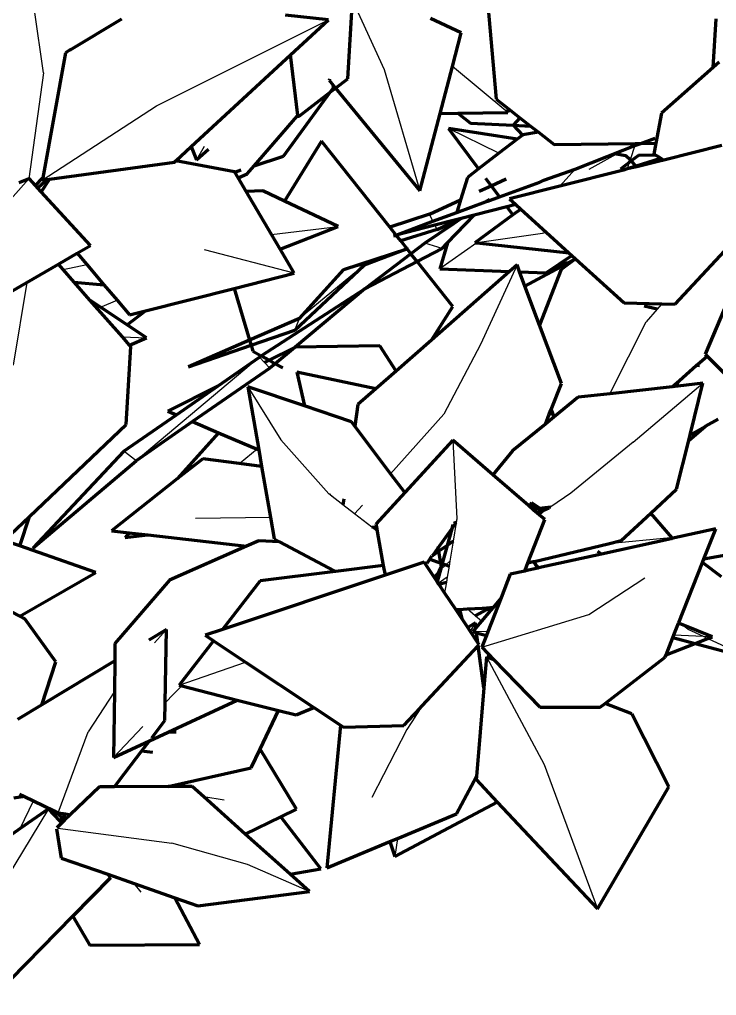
# Model space of a CAD drawing. Header units: millimetres. Extents: x 4307 to 31003, y 2809 to 20009.
# Drawn here: x 6887.7 to 6958.9, y 7805.2 to 7904.8 of the extents above; entities that cross this region are included whole.
import ezdxf

# ---------------------------------------------------------------- set-up
doc = ezdxf.new("R2010")
doc.units = ezdxf.units.MM
doc.layers.add('ProfileEdges', color=7, linetype='Continuous')

msp = doc.modelspace()

# ---------------------------------------------------------------- linework, layer by layer
for p, q in [((6921.703, 7906.796), (6924.955, 7899.741)), ((6890.187, 7899.399), (6889.24, 7905.804)), ((6901.709, 7896.045), (6919.248, 7904.804)), ((6924.955, 7899.741), (6928.574, 7887.35)), ((6937.557, 7895.357), (6931.909, 7900.053)), ((6890.187, 7899.399), (6888.663, 7888.585)), ((6890.041, 7888.431), (6901.709, 7896.045)), ((6936.651, 7891.201), (6931.503, 7893.719)), ((6906.582, 7891.862), (6905.797, 7890.503)), ((6948.601, 7891.09), (6949.332, 7891.497)), ((6949.332, 7891.497), (6950.567, 7892.185)), ((6950.539, 7891.975), (6950.039, 7890.503)), ((6945.859, 7889.562), (6948.601, 7891.09)), ((6950.039, 7890.503), (6949.955, 7890.255)), ((6942.878, 7887.818), (6944.421, 7889.555)), ((6949.955, 7890.255), (6949.726, 7889.582)), ((6882.229, 7881.3), (6888.663, 7888.585)), ((6929.921, 7884.241), (6929.559, 7884.966)), ((6913.449, 7882.878), (6920.229, 7883.718)), ((6930.339, 7883.406), (6930.121, 7883.841)), ((6934.206, 7882.057), (6941.085, 7883.038)), ((6941.085, 7883.038), (6941.473, 7883.137)), ((6930.851, 7881.45), (6929.106, 7882.015)), ((6934.408, 7882.036), (6930.617, 7879.377)), ((6915.757, 7878.949), (6906.609, 7881.319)), ((6892.163, 7879.334), (6894.595, 7879.813)), ((6922.9, 7879.744), (6916.305, 7874.314)), ((6922.9, 7879.744), (6920.839, 7879.33)), ((6938.499, 7879.799), (6934.756, 7871.655)), ((6888.459, 7877.986), (6887.069, 7869.556)), ((6895.984, 7875.489), (6897.683, 7876.178)), ((6953.272, 7875.8), (6952.791, 7875.252)), ((6952.791, 7875.252), (6951.669, 7873.975)), ((6915.811, 7873.114), (6916.305, 7874.314)), ((6948.063, 7866.841), (6951.669, 7873.975)), ((6898.222, 7872.44), (6900.693, 7872.345)), ((6934.756, 7871.655), (6931.044, 7864.56)), ((6912.211, 7870.374), (6899.62, 7859.799)), ((6912.211, 7870.374), (6912.731, 7869.824)), ((6912.731, 7869.824), (6913.277, 7869.247)), ((6957.157, 7869.65), (6957.169, 7869.831)), ((6950.356, 7861.677), (6957.477, 7867.705)), ((6954.905, 7867.415), (6955.066, 7867.984)), ((6911.025, 7867.334), (6914.396, 7861.917)), ((6947.968, 7866.633), (6948.063, 7866.841)), ((6925.588, 7858.47), (6931.044, 7864.56)), ((6914.396, 7861.917), (6919.305, 7856.406)), ((6931.957, 7861.905), (6932.367, 7853.891)), ((6950.356, 7861.677), (6943.993, 7856.488)), ((6899.62, 7859.799), (6898.365, 7860.757)), ((6911.982, 7860.972), (6910.231, 7859.563)), ((6910.231, 7859.563), (6910.157, 7859.515)), ((6919.47, 7856.278), (6919.305, 7856.406)), ((6920.731, 7855.296), (6919.47, 7856.278)), ((6943.993, 7856.488), (6941.955, 7855.101)), ((6921.917, 7854.372), (6920.731, 7855.296)), ((6921.917, 7854.372), (6922.714, 7855.262)), ((6939.894, 7855.379), (6939.666, 7855.215)), ((6940.031, 7855.478), (6939.894, 7855.379)), ((6940.119, 7855.542), (6940.031, 7855.478)), ((6941.735, 7854.951), (6941.238, 7854.612)), ((6941.955, 7855.101), (6941.735, 7854.951)), ((6913.334, 7853.989), (6905.698, 7853.884)), ((6923.679, 7852.999), (6921.917, 7854.372)), ((6932.367, 7853.891), (6932.321, 7853.611)), ((6941.106, 7854.522), (6940.746, 7854.277)), ((6941.238, 7854.612), (6941.106, 7854.522)), ((6924.23, 7852.57), (6923.679, 7852.999)), ((6932.3, 7853.486), (6931.986, 7851.584)), ((6932.321, 7853.611), (6932.3, 7853.486)), ((6899.189, 7852.397), (6898.491, 7851.943)), ((6954.169, 7851.917), (6947.808, 7851.318)), ((6954.332, 7851.932), (6954.169, 7851.917)), ((6931.986, 7851.584), (6931.648, 7849.545)), ((6930.681, 7848.66), (6930.575, 7848.563)), ((6931.23, 7849.162), (6930.681, 7848.66)), ((6931.648, 7849.545), (6931.23, 7849.162)), ((6931.565, 7849.041), (6931.375, 7847.896)), ((6931.648, 7849.545), (6931.565, 7849.041)), ((6919.844, 7848.551), (6919.68, 7848.445)), ((6930.575, 7848.563), (6929.966, 7848.006)), ((6931.375, 7847.896), (6930.457, 7847.271)), ((6931.375, 7847.896), (6931.291, 7847.383)), ((6939.348, 7848.547), (6939.317, 7848.608)), ((6945.828, 7844.08), (6951.528, 7847.823)), ((6931.291, 7847.383), (6931.11, 7846.292)), ((6934.213, 7843.962), (6933.405, 7844.661)), ((6934.86, 7843.401), (6934.213, 7843.962)), ((6934.905, 7840.757), (6945.828, 7844.08)), ((6934.247, 7843.229), (6933.711, 7842.393)), ((6955.249, 7843.116), (6955.014, 7843.296)), ((6955.922, 7842.602), (6955.249, 7843.116)), ((6902.717, 7842.559), (6901.506, 7841.218)), ((6934.362, 7842.349), (6933.977, 7842.351)), ((6935.523, 7842.343), (6934.362, 7842.349)), ((6954.511, 7842.024), (6957.509, 7841.867)), ((6955.922, 7842.602), (6957.509, 7841.867)), ((6957.509, 7841.867), (6958.434, 7841.819)), ((6957.509, 7841.867), (6957.988, 7841.646)), ((6957.988, 7841.646), (6962.395, 7839.605)), ((6935.376, 7839.779), (6941.264, 7828.776)), ((6904.013, 7836.868), (6910.788, 7839.245)), ((6903.463, 7835.987), (6904.292, 7836.797)), ((6897.408, 7836.224), (6894.736, 7832.107)), ((6902.598, 7835.073), (6903.463, 7835.987)), ((6928.812, 7834.759), (6928.188, 7833.787)), ((6928.139, 7833.712), (6927.264, 7832.347)), ((6928.188, 7833.787), (6928.139, 7833.712)), ((6928.19, 7834.093), (6928.188, 7833.787)), ((6891.683, 7823.845), (6894.736, 7832.107)), ((6897.328, 7829.503), (6900.313, 7832.658)), ((6927.264, 7832.347), (6923.686, 7825.397)), ((6941.264, 7828.776), (6946.707, 7814.051)), ((6898.05, 7827.104), (6897.897, 7827.143)), ((6887.792, 7822.258), (6889.153, 7825.059)), ((6908.597, 7825.151), (6906.537, 7825.465)), ((6890.69, 7824.272), (6883.462, 7812.36)), ((6891.634, 7822.27), (6903.276, 7820.754)), ((6910.997, 7818.566), (6903.276, 7820.754)), ((6926.311, 7821.243), (6926.025, 7819.375)), ((6917.312, 7815.826), (6910.997, 7818.566)), ((6900.145, 7815.732), (6899.427, 7816.628))]:
    msp.add_line(p, q)
at = {"layer": 'ProfileEdges', "lineweight": 211}
for p, q in [((6935.371, 7908.112), (6936.386, 7896.695)), ((6921.217, 7898.793), (6921.703, 7906.796)), ((6898.134, 7904.876), (6892.922, 7901.735)), ((6919.248, 7904.804), (6914.872, 7905.275)), ((6915.369, 7901.218), (6919.248, 7904.804)), ((6932.807, 7903.472), (6929.669, 7904.944)), ((6958.523, 7899.94), (6958.834, 7904.914)), ((6931.909, 7900.053), (6932.807, 7903.472)), ((6892.826, 7901.716), (6892.422, 7901.434)), ((6892.922, 7901.735), (6892.826, 7901.716)), ((6892.422, 7901.434), (6890.089, 7888.689)), ((6905.257, 7891.872), (6915.369, 7901.218)), ((6916.124, 7895.04), (6915.369, 7901.218)), ((6959.138, 7900.484), (6958.523, 7899.94)), ((6930.643, 7895.23), (6931.909, 7900.053)), ((6958.523, 7899.94), (6953.242, 7895.279)), ((6919.35, 7898.797), (6919.332, 7898.64)), ((6919.332, 7898.64), (6919.749, 7898.13)), ((6919.984, 7897.843), (6921.217, 7898.793)), ((6919.419, 7897.407), (6919.754, 7897.868)), ((6919.419, 7897.407), (6919.984, 7897.843)), ((6919.754, 7897.868), (6919.749, 7898.13)), ((6919.749, 7898.13), (6919.984, 7897.843)), ((6919.984, 7897.843), (6928.574, 7887.35)), ((6914.673, 7890.889), (6919.419, 7897.407)), ((6916.276, 7894.985), (6919.419, 7897.407)), ((6936.386, 7896.695), (6937.63, 7895.723)), ((6937.557, 7895.357), (6937.63, 7895.723)), ((6937.63, 7895.723), (6938.788, 7894.819)), ((6911.686, 7889.919), (6916.062, 7894.969)), ((6916.062, 7894.969), (6916.124, 7895.04)), ((6916.062, 7894.969), (6916.276, 7894.985)), ((6928.574, 7887.35), (6930.643, 7895.23)), ((6930.643, 7895.23), (6932.466, 7895.264)), ((6932.466, 7895.264), (6937.557, 7895.357)), ((6932.466, 7895.264), (6933.767, 7894.259)), ((6938.788, 7894.819), (6938.089, 7894.049)), ((6938.788, 7894.819), (6939.883, 7893.964)), ((6953.242, 7895.279), (6952.673, 7892.209)), ((6931.503, 7893.719), (6934.573, 7889.599)), ((6938.519, 7892.641), (6931.503, 7893.719)), ((6933.767, 7894.259), (6938.089, 7894.049)), ((6938.089, 7894.049), (6939.046, 7893.047)), ((6938.089, 7894.049), (6939.883, 7893.964)), ((6939.883, 7893.964), (6940.674, 7893.347)), ((6938.519, 7892.641), (6936.651, 7891.201)), ((6939.046, 7893.047), (6938.519, 7892.641)), ((6939.089, 7893.08), (6939.046, 7893.047)), ((6940.674, 7893.347), (6939.089, 7893.08)), ((6940.674, 7893.347), (6942.279, 7892.093)), ((6951.131, 7892.192), (6952.601, 7892.729)), ((6903.667, 7890.402), (6905.257, 7891.872)), ((6905.257, 7891.872), (6905.797, 7890.503)), ((6905.797, 7890.503), (6907.016, 7891.587)), ((6918.533, 7892.434), (6914.754, 7886.299)), ((6925.517, 7883.638), (6918.533, 7892.434)), ((6942.279, 7892.093), (6950.567, 7892.185)), ((6944.421, 7889.555), (6949.332, 7891.497)), ((6949.332, 7891.497), (6950.539, 7891.975)), ((6950.539, 7891.975), (6951.131, 7892.192)), ((6950.567, 7892.185), (6951.131, 7892.192)), ((6951.131, 7892.192), (6952.673, 7892.209)), ((6952.673, 7892.209), (6952.469, 7891.109)), ((6959.393, 7891.984), (6953.475, 7890.491)), ((6911.686, 7889.919), (6914.673, 7890.889)), ((6936.651, 7891.201), (6934.573, 7889.599)), ((6949.617, 7890.934), (6948.601, 7891.09)), ((6950.039, 7890.503), (6949.617, 7890.934)), ((6950.143, 7890.396), (6950.039, 7890.503)), ((6950.895, 7890.962), (6950.143, 7890.396)), ((6953.024, 7890.63), (6950.652, 7889.876)), ((6952.643, 7891.002), (6950.895, 7890.962)), ((6952.469, 7891.109), (6952.643, 7891.002)), ((6952.643, 7891.002), (6953.066, 7890.742)), ((6952.918, 7890.351), (6953.024, 7890.63)), ((6953.024, 7890.63), (6953.066, 7890.742)), ((6953.172, 7890.677), (6953.024, 7890.63)), ((6953.066, 7890.742), (6953.172, 7890.677)), ((6953.172, 7890.677), (6953.475, 7890.491)), ((6890.798, 7888.535), (6903.531, 7890.277)), ((6903.531, 7890.277), (6903.667, 7890.402)), ((6909.674, 7889.305), (6903.667, 7890.402)), ((6910.965, 7889.087), (6911.686, 7889.919)), ((6934.573, 7889.599), (6933.43, 7888.717)), ((6941.244, 7888.43), (6944.421, 7889.555)), ((6949.955, 7890.255), (6949.055, 7889.579)), ((6949.726, 7889.582), (6949.364, 7889.455)), ((6950.652, 7889.876), (6949.726, 7889.582)), ((6950.728, 7889.798), (6949.726, 7889.582)), ((6950.143, 7890.396), (6949.955, 7890.255)), ((6950.652, 7889.876), (6950.143, 7890.396)), ((6950.728, 7889.798), (6950.652, 7889.876)), ((6952.918, 7890.351), (6950.728, 7889.798)), ((6953.475, 7890.491), (6952.918, 7890.351)), ((6888.663, 7888.585), (6887.641, 7888.165)), ((6888.663, 7888.585), (6888.705, 7888.602)), ((6889.369, 7887.88), (6888.705, 7888.602)), ((6889.369, 7887.88), (6890.089, 7888.689)), ((6890.798, 7888.535), (6889.944, 7887.254)), ((6890.089, 7888.689), (6890.041, 7888.431)), ((6890.562, 7888.503), (6890.798, 7888.535)), ((6909.693, 7889.272), (6909.674, 7889.305)), ((6909.693, 7889.272), (6910.341, 7889.483)), ((6910.042, 7888.678), (6909.693, 7889.272)), ((6910.042, 7888.678), (6910.965, 7889.087)), ((6910.867, 7887.273), (6910.042, 7888.678)), ((6933.43, 7888.717), (6932.742, 7886.432)), ((6935.281, 7888.649), (6935.861, 7887.87)), ((6935.861, 7887.87), (6937.386, 7888.572)), ((6949.364, 7889.455), (6942.878, 7887.818)), ((6889.602, 7887.626), (6889.369, 7887.88)), ((6890.562, 7888.503), (6889.602, 7887.626)), ((6889.944, 7887.254), (6889.602, 7887.626)), ((6890.041, 7888.431), (6890.562, 7888.503)), ((6934.635, 7887.305), (6935.861, 7887.87)), ((6935.861, 7887.87), (6936.711, 7886.729)), ((6936.711, 7886.729), (6940.822, 7888.236)), ((6942.878, 7887.818), (6937.744, 7886.523)), ((6940.822, 7888.236), (6941.244, 7888.43)), ((6894.978, 7881.773), (6889.944, 7887.254)), ((6912.556, 7887.336), (6910.867, 7887.273)), ((6913.449, 7882.878), (6910.867, 7887.273)), ((6914.754, 7886.299), (6912.556, 7887.336)), ((6935.504, 7886.287), (6936.711, 7886.729)), ((6937.744, 7886.523), (6938.383, 7885.943)), ((6920.229, 7883.718), (6914.754, 7886.299)), ((6929.559, 7884.966), (6932.742, 7886.432)), ((6932.742, 7886.432), (6932.35, 7885.131)), ((6932.35, 7885.131), (6935.295, 7886.211)), ((6937.47, 7885.711), (6934.133, 7884.862)), ((6935.685, 7886.474), (6935.295, 7886.211)), ((6935.295, 7886.211), (6935.504, 7886.287)), ((6935.504, 7886.287), (6935.685, 7886.474)), ((6938.383, 7885.943), (6937.47, 7885.711)), ((6937.47, 7885.711), (6938.072, 7884.902)), ((6938.383, 7885.943), (6938.877, 7885.494)), ((6929.559, 7884.966), (6925.517, 7883.638)), ((6929.921, 7884.241), (6932.35, 7885.131)), ((6931.419, 7882.042), (6934.133, 7884.862)), ((6932.809, 7884.525), (6932.003, 7883.979)), ((6932.809, 7884.525), (6932.114, 7884.348)), ((6934.133, 7884.862), (6932.809, 7884.525)), ((6938.072, 7884.902), (6934.206, 7882.057)), ((6938.877, 7885.494), (6938.072, 7884.902)), ((6938.877, 7885.494), (6941.473, 7883.137)), ((6914.325, 7881.387), (6920.229, 7883.718)), ((6926.139, 7882.855), (6925.517, 7883.638)), ((6926.157, 7882.832), (6929.921, 7884.241)), ((6930.121, 7883.841), (6926.157, 7882.832)), ((6932.003, 7883.979), (6929.106, 7882.015)), ((6932.114, 7884.348), (6930.121, 7883.841)), ((6930.339, 7883.406), (6932.071, 7884.205)), ((6932.071, 7884.205), (6932.003, 7883.979)), ((6932.114, 7884.348), (6932.071, 7884.205)), ((6954.638, 7875.763), (6961.837, 7883.542)), ((6914.325, 7881.387), (6913.449, 7882.878)), ((6925.896, 7882.766), (6926.157, 7882.832)), ((6926.635, 7882.23), (6926.157, 7882.832)), ((6930.339, 7883.406), (6926.635, 7882.23)), ((6941.473, 7883.137), (6943.789, 7881.034)), ((6893.606, 7880.976), (6894.978, 7881.773)), ((6927.278, 7881.42), (6926.635, 7882.23)), ((6929.106, 7882.015), (6927.669, 7880.928)), ((6931.419, 7882.042), (6930.617, 7879.377)), ((6930.851, 7881.45), (6931.419, 7882.042)), ((6934.206, 7882.057), (6934.408, 7882.036)), ((6934.408, 7882.036), (6943.789, 7881.034)), ((6891.696, 7879.866), (6893.606, 7880.976)), ((6893.606, 7880.976), (6894.595, 7879.813)), ((6915.757, 7878.949), (6914.325, 7881.387)), ((6920.839, 7879.33), (6927.278, 7881.42)), ((6927.278, 7881.42), (6922.9, 7879.744)), ((6927.669, 7880.928), (6922.953, 7877.361)), ((6927.278, 7881.42), (6927.425, 7881.467)), ((6927.669, 7880.928), (6927.278, 7881.42)), ((6928.302, 7880.131), (6927.669, 7880.928)), ((6928.302, 7880.131), (6930.851, 7881.45)), ((6942.844, 7879.909), (6944.098, 7880.753)), ((6943.789, 7881.034), (6944.098, 7880.753)), ((6944.098, 7880.753), (6944.47, 7880.415)), ((6888.459, 7877.986), (6891.696, 7879.866)), ((6892.163, 7879.334), (6891.696, 7879.866)), ((6894.595, 7879.813), (6896.335, 7877.765)), ((6915.811, 7873.114), (6922.9, 7879.744)), ((6922.953, 7877.361), (6928.302, 7880.131)), ((6931.957, 7875.528), (6928.302, 7880.131)), ((6938.499, 7879.799), (6937.722, 7879.115)), ((6938.768, 7879.077), (6938.499, 7879.799)), ((6943.772, 7880.045), (6939.31, 7877.624)), ((6941.461, 7878.977), (6942.844, 7879.909)), ((6942.844, 7879.909), (6943.772, 7880.045)), ((6944.47, 7880.415), (6942.996, 7879.317)), ((6944.47, 7880.415), (6943.772, 7880.045)), ((6944.47, 7880.415), (6949.438, 7875.903)), ((6961.563, 7879.859), (6957.686, 7870.668)), ((6893.311, 7878.028), (6892.163, 7879.334)), ((6909.643, 7877.395), (6915.757, 7878.949)), ((6916.305, 7874.314), (6920.839, 7879.33)), ((6937.722, 7879.115), (6929.76, 7872.116)), ((6930.617, 7879.377), (6937.722, 7879.115)), ((6938.768, 7879.077), (6941.461, 7878.977)), ((6939.31, 7877.624), (6938.768, 7879.077)), ((6942.996, 7879.317), (6940.795, 7873.644)), ((6884.256, 7875.545), (6888.459, 7877.986)), ((6893.311, 7878.028), (6896.335, 7877.765)), ((6894.915, 7876.203), (6893.311, 7878.028)), ((6896.335, 7877.765), (6897.683, 7876.178)), ((6940.795, 7873.644), (6939.31, 7877.624)), ((6900.574, 7875.088), (6909.643, 7877.395)), ((6909.643, 7877.395), (6911.21, 7872.099)), ((6912.398, 7870.496), (6922.953, 7877.361)), ((6922.953, 7877.361), (6915.864, 7871.397)), ((6895.984, 7875.489), (6894.915, 7876.203)), ((6898.222, 7872.44), (6894.915, 7876.203)), ((6897.683, 7876.178), (6898.959, 7874.677)), ((6949.438, 7875.903), (6953.272, 7875.8)), ((6952.791, 7875.252), (6951.471, 7875.569)), ((6953.272, 7875.8), (6954.638, 7875.763)), ((6898.708, 7873.671), (6895.984, 7875.489)), ((6898.708, 7873.671), (6900.574, 7875.088)), ((6898.959, 7874.677), (6900.574, 7875.088)), ((6929.76, 7872.116), (6931.957, 7875.528)), ((6900.693, 7872.345), (6898.708, 7873.671)), ((6916.305, 7874.314), (6911.21, 7872.099)), ((6943.023, 7867.673), (6940.795, 7873.644)), ((6911.363, 7871.585), (6915.811, 7873.114)), ((6898.955, 7871.606), (6898.222, 7872.44)), ((6898.955, 7871.606), (6900.693, 7872.345)), ((6899.083, 7871.461), (6898.955, 7871.606)), ((6911.21, 7872.099), (6904.968, 7869.387)), ((6904.968, 7869.387), (6911.363, 7871.585)), ((6911.21, 7872.099), (6911.363, 7871.585)), ((6911.363, 7871.585), (6911.543, 7870.974)), ((6929.76, 7872.116), (6926.148, 7868.94)), ((6898.622, 7863.5), (6899.083, 7871.461)), ((6911.543, 7870.974), (6912.398, 7870.496)), ((6915.806, 7871.368), (6913.189, 7870.054)), ((6915.806, 7871.368), (6913.819, 7869.701)), ((6915.864, 7871.397), (6915.806, 7871.368)), ((6924.501, 7871.541), (6915.864, 7871.397)), ((6926.148, 7868.94), (6924.501, 7871.541)), ((6957.686, 7870.668), (6957.892, 7870.465)), ((6907.995, 7867.445), (6912.211, 7870.374)), ((6912.211, 7870.374), (6912.398, 7870.496)), ((6912.398, 7870.496), (6913.189, 7870.054)), ((6913.189, 7870.054), (6912.731, 7869.824)), ((6913.189, 7870.054), (6913.819, 7869.701)), ((6913.819, 7869.701), (6913.277, 7869.247)), ((6913.819, 7869.701), (6914.581, 7869.275)), ((6956.796, 7869.503), (6957.169, 7869.831)), ((6957.169, 7869.831), (6957.892, 7870.465)), ((6957.892, 7870.465), (6962.478, 7865.938)), ((6913.277, 7869.247), (6905.384, 7863.786)), ((6916.018, 7868.835), (6916.801, 7865.388)), ((6924.099, 7867.139), (6916.018, 7868.835)), ((6926.148, 7868.94), (6924.099, 7867.139)), ((6955.066, 7867.984), (6956.796, 7869.503)), ((6957.128, 7869.5), (6956.796, 7869.503)), ((6941.984, 7865.037), (6943.023, 7867.673)), ((6954.346, 7867.352), (6955.066, 7867.984)), ((6957.477, 7867.705), (6954.905, 7867.415)), ((6956.17, 7862.444), (6957.477, 7867.705)), ((6907.995, 7867.445), (6902.855, 7864.865)), ((6903.737, 7864.488), (6907.995, 7867.445)), ((6916.801, 7865.388), (6911.025, 7867.334)), ((6911.025, 7867.334), (6912.137, 7860.906)), ((6924.099, 7867.139), (6922.267, 7865.528)), ((6947.968, 7866.633), (6944.744, 7866.27)), ((6954.346, 7867.352), (6947.968, 7866.633)), ((6954.905, 7867.415), (6954.346, 7867.352)), ((6944.744, 7866.27), (6942.262, 7864.24)), ((6902.855, 7864.865), (6903.737, 7864.488)), ((6921.613, 7863.767), (6916.801, 7865.388)), ((6922.267, 7865.528), (6921.938, 7863.335)), ((6941.787, 7864.539), (6941.984, 7865.037)), ((6941.787, 7864.539), (6942.115, 7864.663)), ((6941.984, 7865.037), (6942.115, 7864.663)), ((6942.115, 7864.663), (6942.262, 7864.24)), ((6898.365, 7860.757), (6903.737, 7864.488)), ((6905.384, 7863.786), (6899.62, 7859.799)), ((6905.384, 7863.786), (6908.042, 7862.652)), ((6921.938, 7863.335), (6921.613, 7863.767)), ((6941.388, 7863.525), (6941.787, 7864.539)), ((6942.262, 7864.24), (6941.388, 7863.525)), ((6957.745, 7863.317), (6959.037, 7864.033)), ((6888.737, 7854.107), (6898.622, 7863.5)), ((6908.042, 7862.652), (6903.863, 7857.967)), ((6908.042, 7862.652), (6911.982, 7860.972)), ((6925.588, 7858.47), (6921.938, 7863.335)), ((6941.388, 7863.525), (6938.042, 7860.789)), ((6956.023, 7861.854), (6957.745, 7863.317)), ((6956.17, 7862.444), (6957.745, 7863.317)), ((6931.957, 7861.905), (6927.04, 7856.535)), ((6936.03, 7858.37), (6931.957, 7861.905)), ((6954.791, 7856.896), (6956.023, 7861.854)), ((6956.023, 7861.854), (6956.17, 7862.444)), ((6898.365, 7860.757), (6889.082, 7850.862)), ((6911.982, 7860.972), (6912.137, 7860.906)), ((6912.137, 7860.906), (6912.429, 7859.218)), ((6938.042, 7860.789), (6936.03, 7858.37)), ((6889.082, 7850.862), (6899.62, 7859.799)), ((6906.444, 7860), (6903.863, 7857.967)), ((6910.157, 7859.515), (6906.444, 7860)), ((6912.429, 7859.218), (6910.157, 7859.515)), ((6912.429, 7859.218), (6913.334, 7853.989)), ((6903.863, 7857.967), (6897.095, 7852.632)), ((6927.04, 7856.535), (6925.588, 7858.47)), ((6939.666, 7855.215), (6936.03, 7858.37)), ((6952.168, 7854.453), (6954.791, 7856.896)), ((6919.539, 7856.328), (6919.47, 7856.278)), ((6920.821, 7855.898), (6920.731, 7855.296)), ((6927.04, 7856.535), (6924.095, 7853.319)), ((6940.185, 7854.764), (6939.666, 7855.215)), ((6939.781, 7855.459), (6939.894, 7855.379)), ((6939.894, 7855.379), (6940.51, 7854.9)), ((6940.031, 7855.478), (6939.988, 7855.51)), ((6940.784, 7854.938), (6940.031, 7855.478)), ((6940.185, 7854.764), (6940.51, 7854.9)), ((6940.545, 7854.452), (6940.185, 7854.764)), ((6940.51, 7854.9), (6940.561, 7854.907)), ((6940.561, 7854.907), (6940.784, 7854.938)), ((6940.561, 7854.907), (6940.959, 7854.626)), ((6940.784, 7854.938), (6941.955, 7855.101)), ((6941.123, 7854.695), (6940.784, 7854.938)), ((6941.123, 7854.695), (6940.959, 7854.626)), ((6941.735, 7854.951), (6941.123, 7854.695)), ((6941.238, 7854.612), (6941.123, 7854.695)), ((6886.166, 7851.663), (6888.737, 7854.107)), ((6887.741, 7851.111), (6888.737, 7854.107)), ((6913.334, 7853.989), (6913.711, 7851.81)), ((6932.321, 7853.611), (6932.302, 7853.631)), ((6939.61, 7849.365), (6941.321, 7853.779)), ((6940.959, 7854.626), (6940.545, 7854.452)), ((6940.746, 7854.277), (6940.545, 7854.452)), ((6941.321, 7853.779), (6940.746, 7854.277)), ((6940.959, 7854.626), (6941.106, 7854.522)), ((6949.143, 7851.636), (6952.168, 7854.453)), ((6954.332, 7851.932), (6952.168, 7854.453)), ((6923.679, 7852.999), (6924.143, 7853.054)), ((6924.095, 7853.319), (6924.143, 7853.054)), ((6924.143, 7853.054), (6924.23, 7852.57)), ((6930.454, 7850.908), (6931.833, 7852.834)), ((6931.833, 7852.834), (6931.369, 7851.154)), ((6931.833, 7852.834), (6932.3, 7853.486)), ((6931.954, 7853.272), (6931.833, 7852.834)), ((6932.3, 7853.486), (6932.03, 7853.386)), ((6958.78, 7852.836), (6954.268, 7851.84)), ((6957.573, 7849.778), (6974.648, 7852.912)), ((6957.573, 7849.778), (6958.78, 7852.836)), ((6887.741, 7851.111), (6886.166, 7851.663)), ((6897.095, 7852.632), (6898.922, 7852.427)), ((6898.922, 7852.427), (6898.491, 7851.943)), ((6898.491, 7851.943), (6900.823, 7852.213)), ((6898.922, 7852.427), (6899.189, 7852.397)), ((6899.189, 7852.397), (6900.823, 7852.213)), ((6900.823, 7852.213), (6910.895, 7851.082)), ((6913.711, 7851.81), (6914.26, 7851.518)), ((6924.23, 7852.57), (6924.854, 7849.09)), ((6954.241, 7851.834), (6947.125, 7850.264)), ((6954.268, 7851.84), (6954.169, 7851.917)), ((6954.241, 7851.834), (6954.332, 7851.932)), ((6954.268, 7851.84), (6954.241, 7851.834)), ((6895.522, 7848.389), (6887.741, 7851.111)), ((6910.895, 7851.082), (6903.042, 7847.618)), ((6912.134, 7851.629), (6910.895, 7851.082)), ((6914.26, 7851.518), (6912.134, 7851.629)), ((6914.26, 7851.518), (6919.844, 7848.551)), ((6929.893, 7850.125), (6930.454, 7850.908)), ((6930.454, 7850.908), (6930.438, 7851.001)), ((6930.513, 7850.558), (6930.454, 7850.908)), ((6931.369, 7851.154), (6930.513, 7850.558)), ((6931.369, 7851.154), (6930.857, 7849.297)), ((6931.986, 7851.584), (6931.369, 7851.154)), ((6940.271, 7849.522), (6947.808, 7851.318)), ((6947.808, 7851.318), (6949.143, 7851.636)), ((6929.321, 7849.328), (6929.603, 7849.75)), ((6929.603, 7849.75), (6929.82, 7850.074)), ((6929.603, 7849.75), (6930.718, 7849.347)), ((6929.893, 7850.125), (6929.82, 7850.074)), ((6930.513, 7850.558), (6929.893, 7850.125)), ((6930.718, 7849.347), (6930.513, 7850.558)), ((6947.125, 7850.264), (6940.703, 7848.846)), ((6946.725, 7850.546), (6947.125, 7850.264)), ((6957.431, 7849.418), (6957.573, 7849.778)), ((6924.854, 7849.09), (6919.974, 7848.482)), ((6924.854, 7849.09), (6925.033, 7848.096)), ((6929.021, 7849.424), (6925.033, 7848.096)), ((6929.966, 7848.006), (6929.021, 7849.424)), ((6930.681, 7848.66), (6930.345, 7847.44)), ((6930.575, 7848.563), (6930.776, 7849.003)), ((6930.776, 7849.003), (6930.681, 7848.66)), ((6930.776, 7849.003), (6930.718, 7849.347)), ((6930.718, 7849.347), (6930.857, 7849.297)), ((6930.857, 7849.297), (6930.776, 7849.003)), ((6930.857, 7849.297), (6931.23, 7849.162)), ((6931.23, 7849.162), (6931.565, 7849.041)), ((6939.317, 7848.608), (6939.61, 7849.365)), ((6940.607, 7848.825), (6939.348, 7848.547)), ((6939.61, 7849.365), (6940.138, 7849.491)), ((6940.138, 7849.491), (6940.271, 7849.522)), ((6940.138, 7849.491), (6940.467, 7849.115)), ((6940.467, 7849.115), (6940.271, 7849.522)), ((6940.607, 7848.825), (6940.467, 7849.115)), ((6940.467, 7849.115), (6940.703, 7848.846)), ((6940.703, 7848.846), (6940.607, 7848.825)), ((6955.014, 7843.296), (6957.431, 7849.418)), ((6959.351, 7847.947), (6957.431, 7849.418)), ((6887.752, 7843.912), (6895.522, 7848.389)), ((6925.033, 7848.096), (6908.434, 7842.571)), ((6919.68, 7848.445), (6912.274, 7847.523)), ((6919.974, 7848.482), (6919.68, 7848.445)), ((6919.844, 7848.551), (6919.974, 7848.482)), ((6930.176, 7847.693), (6929.966, 7848.006)), ((6930.176, 7847.693), (6930.575, 7848.563)), ((6930.345, 7847.44), (6930.176, 7847.693)), ((6937.806, 7848.207), (6936.864, 7845.788)), ((6939.288, 7848.534), (6937.806, 7848.207)), ((6939.288, 7848.534), (6939.317, 7848.608)), ((6939.348, 7848.547), (6939.288, 7848.534)), ((6903.042, 7847.618), (6897.466, 7841.125)), ((6912.274, 7847.523), (6908.434, 7842.571)), ((6930.457, 7847.271), (6930.345, 7847.44)), ((6930.507, 7847.196), (6930.457, 7847.271)), ((6930.507, 7847.196), (6931.291, 7847.383)), ((6931.11, 7846.292), (6930.507, 7847.196)), ((6887.752, 7843.912), (6883.706, 7846.032)), ((6932.245, 7844.591), (6931.11, 7846.292)), ((6936.864, 7845.788), (6935.523, 7842.343)), ((6936.864, 7845.788), (6936.053, 7844.822)), ((6933.405, 7844.661), (6934.965, 7844.756)), ((6934.965, 7844.756), (6935.805, 7844.807)), ((6935.433, 7844.61), (6934.965, 7844.756)), ((6935.433, 7844.61), (6935.805, 7844.807)), ((6936.053, 7844.822), (6935.783, 7844.501)), ((6935.805, 7844.807), (6936.053, 7844.822)), ((6888.28, 7843.64), (6887.752, 7843.912)), ((6932.245, 7844.591), (6932.278, 7844.593)), ((6932.855, 7843.676), (6932.245, 7844.591)), ((6932.278, 7844.593), (6932.608, 7844.613)), ((6932.278, 7844.593), (6932.679, 7844.345)), ((6932.608, 7844.613), (6933.405, 7844.661)), ((6932.608, 7844.613), (6932.679, 7844.345)), ((6932.679, 7844.345), (6932.855, 7843.676)), ((6933.47, 7842.754), (6932.855, 7843.676)), ((6934.213, 7843.962), (6935.433, 7844.61)), ((6935.783, 7844.501), (6934.86, 7843.401)), ((6935.783, 7844.501), (6935.433, 7844.61)), ((6891.435, 7839.262), (6888.28, 7843.64)), ((6934.247, 7843.229), (6933.47, 7842.754)), ((6933.711, 7842.393), (6933.47, 7842.754)), ((6934.31, 7842.747), (6933.977, 7842.351)), ((6934.31, 7842.747), (6934.247, 7843.229)), ((6934.86, 7843.401), (6934.31, 7842.747)), ((6954.511, 7842.024), (6954.985, 7843.224)), ((6954.985, 7843.224), (6955.014, 7843.296)), ((6955.249, 7843.116), (6954.985, 7843.224)), ((6958.434, 7841.819), (6955.249, 7843.116)), ((6902.717, 7842.559), (6900.908, 7841.466)), ((6902.598, 7835.073), (6902.717, 7842.559)), ((6908.434, 7842.571), (6906.665, 7841.982)), ((6906.665, 7841.982), (6907.531, 7841.406)), ((6934.512, 7841.192), (6933.711, 7842.393)), ((6933.977, 7842.351), (6934.377, 7842.235)), ((6934.377, 7842.235), (6934.362, 7842.349)), ((6934.512, 7841.192), (6934.377, 7842.235)), ((6934.377, 7842.235), (6935.368, 7841.947)), ((6935.368, 7841.947), (6934.905, 7840.757)), ((6935.523, 7842.343), (6935.368, 7841.947)), ((6953.704, 7839.981), (6954.398, 7841.738)), ((6954.398, 7841.738), (6954.511, 7842.024)), ((6954.398, 7841.738), (6956.668, 7841.133)), ((6957.988, 7841.646), (6958.434, 7841.819)), ((6897.466, 7841.125), (6897.445, 7839.374)), ((6907.531, 7841.406), (6904.013, 7836.868)), ((6907.531, 7841.406), (6910.788, 7839.245)), ((6928.812, 7834.759), (6934.549, 7840.909)), ((6934.638, 7841.004), (6934.512, 7841.192)), ((6934.549, 7840.909), (6934.638, 7841.004)), ((6935.109, 7836.604), (6934.549, 7840.909)), ((6934.905, 7840.757), (6936.144, 7839.477)), ((6953.704, 7839.981), (6956.668, 7841.133)), ((6956.668, 7841.133), (6957.988, 7841.646)), ((6956.668, 7841.133), (6962.395, 7839.605)), ((6935.376, 7839.779), (6935.109, 7836.604)), ((6936.144, 7839.477), (6935.376, 7839.779)), ((6947.488, 7835.013), (6953.611, 7839.746)), ((6953.611, 7839.746), (6953.704, 7839.981)), ((6897.445, 7839.374), (6890.007, 7834.882)), ((6890.007, 7834.882), (6891.435, 7839.262)), ((6897.445, 7839.374), (6897.408, 7836.224)), ((6910.788, 7839.245), (6917.768, 7834.614)), ((6936.144, 7839.477), (6940.834, 7834.631)), ((6904.013, 7836.868), (6904.292, 7836.797)), ((6904.292, 7836.797), (6909.951, 7835.361)), ((6897.408, 7836.224), (6897.328, 7829.503)), ((6935.109, 7836.604), (6934.348, 7827.543)), ((6890.007, 7834.882), (6887.527, 7833.384)), ((6902.569, 7833.259), (6902.598, 7835.073)), ((6902.898, 7832.088), (6909.951, 7835.361)), ((6909.951, 7835.361), (6914.155, 7834.293)), ((6928.19, 7834.093), (6928.812, 7834.759)), ((6946.996, 7834.632), (6947.488, 7835.013)), ((6950.219, 7833.938), (6947.488, 7835.013)), ((6912.289, 7830.359), (6914.155, 7834.293)), ((6914.155, 7834.293), (6915.943, 7833.84)), ((6915.943, 7833.84), (6917.768, 7834.614)), ((6917.768, 7834.614), (6920.487, 7832.81)), ((6926.953, 7832.767), (6927.952, 7833.838)), ((6927.952, 7833.838), (6928.19, 7834.093)), ((6927.952, 7833.838), (6928.139, 7833.712)), ((6940.834, 7834.631), (6946.996, 7834.632)), ((6953.982, 7826.516), (6950.219, 7833.938)), ((6901.24, 7831.518), (6902.569, 7833.259)), ((6920.487, 7832.81), (6919.078, 7818.226)), ((6920.487, 7832.81), (6920.804, 7832.599)), ((6920.804, 7832.599), (6926.953, 7832.767)), ((6901.003, 7831.208), (6902.898, 7832.088)), ((6903.696, 7832.095), (6902.898, 7832.088)), ((6897.328, 7829.503), (6901.003, 7831.208)), ((6900.181, 7830.133), (6901.003, 7831.208)), ((6897.897, 7827.143), (6900.181, 7830.133)), ((6901.33, 7830.003), (6900.181, 7830.133)), ((6911.376, 7828.433), (6912.289, 7830.359)), ((6915.993, 7824.234), (6912.289, 7830.359)), ((6902.893, 7826.523), (6911.376, 7828.433)), ((6897.413, 7826.508), (6897.897, 7827.143)), ((6932.319, 7823.749), (6934.348, 7827.543)), ((6934.348, 7827.543), (6934.323, 7827.239)), ((6934.323, 7827.239), (6936.472, 7824.95)), ((6887.709, 7825.751), (6888.233, 7825.5)), ((6895.9, 7826.511), (6892.906, 7823.656)), ((6897.413, 7826.508), (6895.9, 7826.511)), ((6902.893, 7826.523), (6897.413, 7826.508)), ((6905.349, 7826.528), (6902.893, 7826.523)), ((6906.537, 7825.465), (6905.349, 7826.528)), ((6946.707, 7814.051), (6953.982, 7826.516)), ((6888.233, 7825.5), (6887.159, 7825.36)), ((6888.233, 7825.5), (6889.153, 7825.059)), ((6889.153, 7825.059), (6891.246, 7824.054)), ((6910.768, 7821.679), (6906.537, 7825.465)), ((6926.025, 7819.375), (6936.472, 7824.95)), ((6936.472, 7824.95), (6946.707, 7814.051)), ((6890.69, 7824.272), (6887.792, 7822.258)), ((6891.822, 7823.016), (6890.69, 7824.272)), ((6891.246, 7824.054), (6891.683, 7823.845)), ((6892.07, 7823.321), (6891.246, 7824.054)), ((6891.683, 7823.845), (6892.407, 7823.733)), ((6914.391, 7823.451), (6915.993, 7824.234)), ((6926.311, 7821.243), (6932.319, 7823.749)), ((6892.013, 7822.804), (6891.516, 7822.331)), ((6892.07, 7823.321), (6891.822, 7823.016)), ((6892.013, 7822.804), (6891.822, 7823.016)), ((6892.32, 7823.098), (6892.013, 7822.804)), ((6892.407, 7823.733), (6892.07, 7823.321)), ((6892.32, 7823.098), (6892.07, 7823.321)), ((6892.906, 7823.656), (6892.32, 7823.098)), ((6892.407, 7823.733), (6892.906, 7823.656)), ((6910.768, 7821.679), (6914.391, 7823.451)), ((6918.483, 7818.116), (6914.391, 7823.451)), ((6887.792, 7822.258), (6879.678, 7816.62)), ((6891.486, 7822.215), (6891.967, 7819.235)), ((6915.363, 7817.569), (6910.768, 7821.679)), ((6919.078, 7818.226), (6925.502, 7820.905)), ((6925.502, 7820.905), (6926.311, 7821.243)), ((6925.502, 7820.905), (6926.025, 7819.375)), ((6891.967, 7819.235), (6896.731, 7817.57)), ((6915.363, 7817.569), (6918.483, 7818.116)), ((6893.168, 7813.305), (6897.03, 7817.238)), ((6897.03, 7817.238), (6896.731, 7817.57)), ((6896.731, 7817.57), (6899.427, 7816.628)), ((6917.312, 7815.826), (6915.363, 7817.569)), ((6899.427, 7816.628), (6903.562, 7815.182)), ((6905.912, 7814.361), (6917.312, 7815.826)), ((6906.079, 7810.395), (6903.562, 7815.182)), ((6903.562, 7815.182), (6905.912, 7814.361)), ((6885.21, 7805.2), (6893.168, 7813.305)), ((6893.168, 7813.305), (6894.895, 7810.35)), ((6894.895, 7810.35), (6906.079, 7810.395))]:
    msp.add_line(p, q, dxfattribs=at)

doc.saveas('drawing.dxf')
